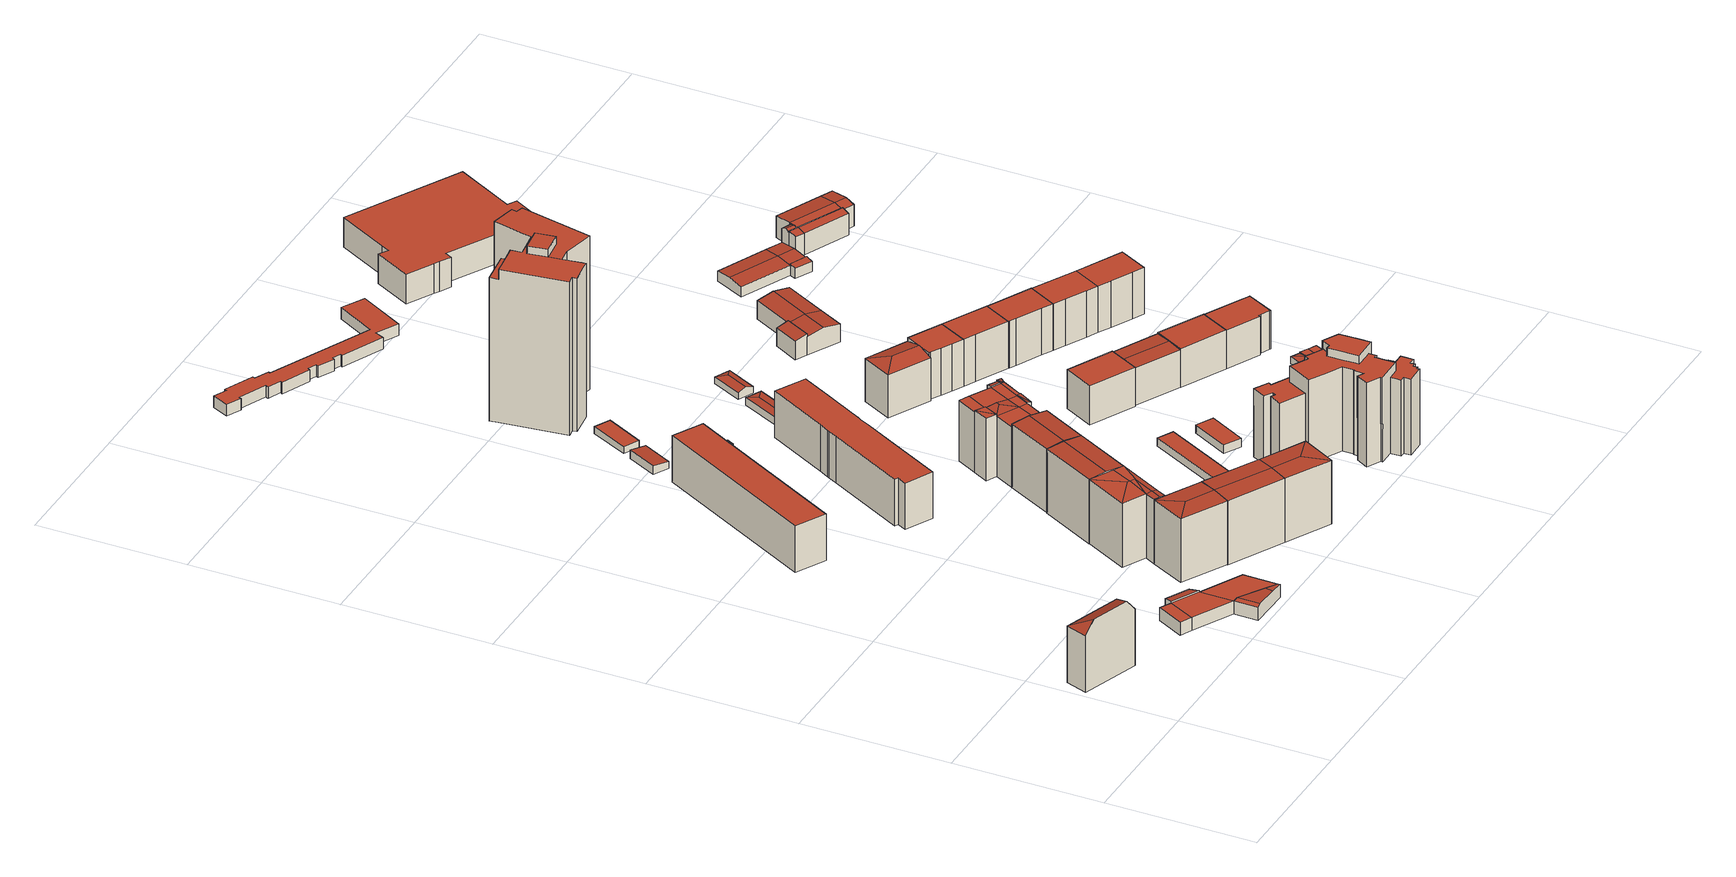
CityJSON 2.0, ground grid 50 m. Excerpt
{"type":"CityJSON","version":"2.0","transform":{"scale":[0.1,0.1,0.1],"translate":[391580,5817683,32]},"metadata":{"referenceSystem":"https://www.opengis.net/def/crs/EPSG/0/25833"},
"CityObjects":{
"building1":{"type":"Building","attributes":{"function":"1721","measuredHeight":23.74},"address":[{"locality":"Berlin","thoroughfareNumber":"76","thoroughfareName":"Lobeckstr."}],"geometry":[{"type":"MultiSurface","lod":"2","boundaries":[[[0,1,2]],[[3,4,5]],[[5,4,1,0]],[[6,0,2,7]],[[8,3,5,9]],[[7,2,1,4,3,8]],[[9,5,0,6]],[[8,9,6,7]]],"semantics":{"surfaces":[{"type":"RoofSurface"},{"type":"WallSurface"},{"type":"GroundSurface"}],"values":[0,0,0,1,1,1,1,2]}}]},
"building2":{"type":"Building","attributes":{"function":"1443","roofType":"1130","measuredHeight":5.29},"address":[{"locality":"Berlin","thoroughfareNumber":"84","thoroughfareName":"Gitschiner Str."}],"geometry":[{"type":"MultiSurface","lod":"2","boundaries":[[[10,11,12,13]],[[14,15,16,17]],[[18,17,19,20]],[[17,16,12,19]],[[16,21,13,12]],[[22,23,15,14]],[[24,25,18,20]],[[26,22,14,17]],[[27,28,29,30,11,10]],[[31,24,20,19]],[[32,33,13,21]],[[34,31,19,12]],[[35,36,33,34]],[[23,37,16,15]],[[33,27,10,13]],[[37,26,38,39]],[[25,38,17,18]],[[30,34,12,11]],[[39,32,21,16]],[[22,26,37,23]],[[27,33,36,28]],[[28,36,35,29]],[[38,31,34,39]],[[39,34,33,32]],[[29,35,34,30]],[[25,24,31,38]]],"semantics":{"surfaces":[{"type":"GroundSurface"},{"type":"WallSurface"},{"type":"RoofSurface"}],"values":[0,0,0,0,0,1,1,1,1,1,1,1,1,1,1,1,1,1,1,2,2,2,2,2,2,2]}}]},
"building3":{"type":"Building","attributes":{"function":"1231","measuredHeight":22.66},"address":[{"locality":"Berlin","thoroughfareNumber":"82","thoroughfareName":"Gitschiner Str."}],"geometry":[{"type":"MultiSurface","lod":"2","boundaries":[[[40,41,42,43]],[[44,45,46,47]],[[46,45,48]],[[47,46,48,49]],[[48,45,43,42]],[[44,47,49,41,40]],[[45,44,40,43]],[[49,48,42,41]]],"semantics":{"surfaces":[{"type":"GroundSurface"},{"type":"RoofSurface"},{"type":"WallSurface"}],"values":[0,1,1,1,2,2,2,2]}}]},
"building4":{"type":"Building","attributes":{"function":"1221","roofType":"1000","measuredHeight":17.61},"address":[{"locality":"Berlin","thoroughfareNumber":"70","thoroughfareName":"Lobeckstr."},{"locality":"Berlin","thoroughfareNumber":"67","thoroughfareName":"Lobeckstr."},{"locality":"Berlin","thoroughfareNumber":"68","thoroughfareName":"Lobeckstr."},{"locality":"Berlin","thoroughfareNumber":"69","thoroughfareName":"Lobeckstr."}],"geometry":[{"type":"MultiSurface","lod":"2","boundaries":[[[50,51,52,53]],[[53,52,54,55]],[[55,54,56,57]],[[57,56,51,50]],[[51,56,54,52]],[[57,50,53,55]]],"semantics":{"surfaces":[{"type":"WallSurface"},{"type":"GroundSurface"},{"type":"RoofSurface"}],"values":[0,0,0,0,1,2]}}]},
"building5":{"type":"Building","attributes":{"function":"1231","measuredHeight":22.56},"address":[{"locality":"Berlin","thoroughfareNumber":"5","thoroughfareName":"Lobeckstr."}],"geometry":[{"type":"MultiSurface","lod":"2","boundaries":[[[58,59,60,61]],[[62,63,58,64]],[[62,64,65,66]],[[63,67,59,58]],[[64,61,65]],[[58,61,64]],[[61,68,69,65]],[[65,69,70,66]],[[59,67,60]],[[71,72,73,74]],[[74,73,75,76]],[[73,72,77,78]],[[67,63,74,76]],[[60,67,76,75]],[[66,70,77,72]],[[62,66,72,71]],[[70,69,68,78,77]],[[68,61,73,78]],[[63,62,71,74]],[[61,60,75,73]]],"semantics":{"surfaces":[{"type":"RoofSurface"},{"type":"GroundSurface"},{"type":"WallSurface"}],"values":[0,0,0,0,0,0,0,0,0,1,1,1,2,2,2,2,2,2,2,2]}}]},
"building6":{"type":"Building","attributes":{"function":"1231","measuredHeight":22.67},"address":[{"locality":"Berlin","thoroughfareNumber":"81","thoroughfareName":"Gitschiner Str."}],"geometry":[{"type":"MultiSurface","lod":"2","boundaries":[[[49,79,80,47]],[[47,80,81,82]],[[83,84,85,86]],[[81,80,79,86,85]],[[82,81,85,84]],[[79,49,83,86]],[[49,47,82,84,83]]],"semantics":{"surfaces":[{"type":"RoofSurface"},{"type":"GroundSurface"},{"type":"WallSurface"}],"values":[0,0,1,2,2,2,2]}}]},
"building7":{"type":"Building","attributes":{"function":"1231","measuredHeight":22.68},"address":[{"locality":"Berlin","thoroughfareNumber":"6","thoroughfareName":"Lobeckstr."}],"geometry":[{"type":"MultiSurface","lod":"2","boundaries":[[[87,88,89,90,91]],[[92,93,94,95,96]],[[89,92,96,90]],[[94,87,91,95]],[[91,90,96,95]],[[88,93,92,89]],[[87,94,93,88]]],"semantics":{"surfaces":[{"type":"WallSurface"},{"type":"GroundSurface"},{"type":"RoofSurface"}],"values":[0,0,0,0,1,2,2]}}]},
"building8":{"type":"Building","attributes":{"function":"1231","measuredHeight":22.58},"address":[{"locality":"Berlin","thoroughfareNumber":"80","thoroughfareName":"Gitschiner Str."}],"geometry":[{"type":"MultiSurface","lod":"2","boundaries":[[[97,98,99]],[[79,98,97,80]],[[80,97,99,100]],[[99,98,101,102]],[[100,99,102,103]],[[79,80,100,103,86]],[[98,79,86,101]],[[86,103,102,101]]],"semantics":{"surfaces":[{"type":"RoofSurface"},{"type":"WallSurface"},{"type":"GroundSurface"}],"values":[0,0,0,1,1,1,1,2]}}]},
"building9":{"type":"Building","attributes":{"function":"2364","measuredHeight":3.05},"address":[{"locality":"Berlin","thoroughfareNumber":"64","thoroughfareName":"Lobeckstr."}],"geometry":[{"type":"MultiSurface","lod":"2","boundaries":[[[104,105,106,107]],[[108,109,106,105]],[[110,108,105,104]],[[111,110,104,107]],[[109,111,107,106]],[[110,111,109,108]]],"semantics":{"surfaces":[{"type":"GroundSurface"},{"type":"WallSurface"},{"type":"RoofSurface"}],"values":[0,1,1,1,1,2]}}]},
"building10":{"type":"Building","attributes":{"function":"1221","roofType":"1000","measuredHeight":16.36},"address":[{"locality":"Berlin","thoroughfareNumber":"65","thoroughfareName":"Lobeckstr."},{"locality":"Berlin","thoroughfareNumber":"66","thoroughfareName":"Lobeckstr."},{"locality":"Berlin","thoroughfareNumber":"74","thoroughfareName":"Lobeckstr."},{"locality":"Berlin","thoroughfareNumber":"75","thoroughfareName":"Lobeckstr."}],"geometry":[{"type":"MultiSurface","lod":"2","boundaries":[[[112,113,114,115,116,117,118,119,120,121,122,123,124,125,126,127]],[[128,129,130,131,132,133,134,135,136,137,138,139,140,141,142,143]],[[135,118,117,136]],[[131,122,121,132]],[[140,113,112,141]],[[142,127,126,143]],[[139,114,113,140]],[[132,121,120,133]],[[129,124,123,130]],[[130,123,122,131]],[[136,117,116,137]],[[138,115,114,139]],[[143,126,125,128]],[[133,120,119,134]],[[141,112,127,142]],[[137,116,115,138]],[[134,119,118,135]],[[128,125,124,129]]],"semantics":{"surfaces":[{"type":"GroundSurface"},{"type":"RoofSurface"},{"type":"WallSurface"}],"values":[0,1,2,2,2,2,2,2,2,2,2,2,2,2,2,2,2,2]}}]},
"building11":{"type":"Building","attributes":{"function":"1231","measuredHeight":23.93},"address":[{"locality":"Berlin","thoroughfareNumber":"7","thoroughfareName":"Lobeckstr."}],"geometry":[{"type":"MultiSurface","lod":"2","boundaries":[[[144,145,146,147]],[[148,149,144,147,150]],[[151,148,150,152]],[[145,153,151,152,146]],[[150,147,146,152]],[[149,153,145,144]],[[148,151,153,149]]],"semantics":{"surfaces":[{"type":"WallSurface"},{"type":"GroundSurface"},{"type":"RoofSurface"}],"values":[0,0,0,0,1,2,2]}}]},
"building12":{"type":"Building","attributes":{"function":"2619","measuredHeight":2.91},"address":[{"locality":"Berlin","thoroughfareNumber":"67","thoroughfareName":"Lobeckstr."}],"geometry":[{"type":"MultiSurface","lod":"2","boundaries":[[[154,155,156,157]],[[158,154,157,159]],[[160,158,159,161]],[[155,162,160,161,156]],[[156,161,159,157]],[[163,154,158]],[[162,163,158,160]],[[155,154,163,162]]],"semantics":{"surfaces":[{"type":"WallSurface"},{"type":"GroundSurface"},{"type":"RoofSurface"}],"values":[0,0,0,0,1,2,2,2]}}]},
"building13":{"type":"Building","attributes":{"function":"2364","roofType":"1000","measuredHeight":2.3},"address":[{"locality":"Berlin","thoroughfareNumber":"64","thoroughfareName":"Lobeckstr."}],"geometry":[{"type":"MultiSurface","lod":"2","boundaries":[[[164,165,166,167]],[[168,164,167,169]],[[170,165,164,168]],[[171,166,165,170]],[[169,167,166,171]],[[170,168,169,171]]],"semantics":{"surfaces":[{"type":"GroundSurface"},{"type":"WallSurface"},{"type":"RoofSurface"}],"values":[0,1,1,1,1,2]}}]},
"building14":{"type":"Building","attributes":{"function":"1231","roofType":"1130","measuredHeight":22.78},"address":[{"locality":"Berlin","thoroughfareNumber":"8","thoroughfareName":"Lobeckstr."}],"geometry":[{"type":"MultiSurface","lod":"2","boundaries":[[[172,173,174]],[[175,176,177]],[[178,176,175]],[[179,180,181]],[[182,183,184]],[[185,173,172]],[[186,181,187,188]],[[189,179,181,186]],[[190,180,179,189]],[[181,191,192,187]],[[193,186,188,194]],[[195,190,186,193]],[[196,197,190,195]],[[194,188,198,183]],[[180,199,191,181]],[[200,183,182]],[[201,202,200,203]],[[204,205,206,207]],[[207,206,208,209]],[[205,210,211,206]],[[212,213,204,214]],[[213,215,205,204]],[[216,217,218,210]],[[210,218,219,211]],[[220,221,216,215]],[[206,211,222,208]],[[207,223,214,204]],[[215,216,210,205]],[[221,224,217,216]],[[187,192,222,211]],[[182,184,224,221]],[[174,173,214,223]],[[197,196,212,214]],[[196,195,213,212]],[[173,185,190,197]],[[192,191,208,222]],[[191,199,209,208]],[[175,177,198,188]],[[199,180,207,209]],[[189,186,190]],[[185,172,180,190]],[[178,175,188,187]],[[172,174,223,207]],[[182,203,200]],[[177,176,219,218]],[[200,202,193,194]],[[184,183,217,224]],[[195,193,215,213]],[[183,198,218,217]],[[176,178,211,219]],[[200,194,183]],[[202,201,220,215]],[[201,203,221,220]]],"semantics":{"surfaces":[{"type":"RoofSurface"},{"type":"GroundSurface"},{"type":"WallSurface"}],"values":[0,0,0,0,0,0,0,0,0,0,0,0,0,0,0,0,0,1,1,1,1,1,1,1,1,1,1,1,1,2,2,2,2,2,2,2,2,2,2,2,2,2,2,2,2,2,2,2,2,2,2,2,2]}}]},
"building15":{"type":"Building","attributes":{"function":"2364","roofType":"1000","measuredHeight":2.68},"address":[{"locality":"Berlin","thoroughfareNumber":"80","thoroughfareName":"Gitschiner Str."}],"geometry":[{"type":"MultiSurface","lod":"2","boundaries":[[[225,226,227,228]],[[229,225,228,230]],[[226,231,232,227]],[[231,229,230,232]],[[227,232,230,228]],[[226,225,229,231]]],"semantics":{"surfaces":[{"type":"WallSurface"},{"type":"GroundSurface"},{"type":"RoofSurface"}],"values":[0,0,0,0,1,2]}}]},
"building16":{"type":"Building","attributes":{"function":"1301","roofType":"1000","measuredHeight":56.25},"address":[{"locality":"Berlin","thoroughfareNumber":"64","thoroughfareName":"Lobeckstr."}],"geometry":[{"type":"MultiSurface","lod":"2","boundaries":[[[233,234,235,236,237,238,239,240,241,242,243,244,245,246,247,248,249]],[[250,251,252,253]],[[254,255,256,257,258,259,260,261]],[[235,234,262,249,248,247,263,264,265,266,267,268,269,270,271,272]],[[273,274,275,276]],[[277,278,279,280,281,282]],[[283,284,265,264,263,273,285]],[[286,236,235,272,259,258]],[[273,263,247,287,274]],[[288,289,261,260,259,272,271,270,269,290,291]],[[292,293,294,245,244,243]],[[295,296,242,241,297,298]],[[299,300,268,267,301]],[[301,267,266,302,303]],[[304,305,280,279,256,306]],[[285,273,276,307]],[[287,247,246,245,294,293,308,309,275,274]],[[262,251,250,249]],[[242,296,295,292,243]],[[306,256,255,310]],[[240,281,280,305,304,311,298,297,241]],[[234,252,251,262]],[[276,275,309,307]],[[233,253,252,234]],[[312,313,303,302,266,265,284,283]],[[236,286,258,257,256,279,278,237]],[[278,277,282,281,240,239,238,237]],[[289,314,310,255,254,261]],[[291,290,269,268,300,299]],[[249,250,253,233]],[[311,304,306,310,314,289,288,291,299,301,303,313,312,283,285,307,309,308,293,292,295,298]]],"semantics":{"surfaces":[{"type":"RoofSurface"},{"type":"WallSurface"},{"type":"GroundSurface"}],"values":[0,0,0,0,0,0,1,1,1,1,1,1,1,1,1,1,1,1,1,1,1,1,1,1,1,1,1,1,1,1,2]}}]},
"building17":{"type":"Building","attributes":{"function":"2364","measuredHeight":2.85},"address":[{"locality":"Berlin","thoroughfareNumber":"64","thoroughfareName":"Lobeckstr."}],"geometry":[{"type":"MultiSurface","lod":"2","boundaries":[[[315,316,317,318,319]],[[320,315,319,321]],[[317,322,323,318]],[[322,320,321,323]],[[319,318,323,321]],[[316,324,322,317]],[[315,320,324,316]],[[324,320,322]]],"semantics":{"surfaces":[{"type":"WallSurface"},{"type":"GroundSurface"},{"type":"RoofSurface"}],"values":[0,0,0,0,1,2,2,2]}}]},
"building18":{"type":"Building","attributes":{"function":"2812","roofType":"1000","measuredHeight":3.99},"address":[{"locality":"Berlin","thoroughfareNumber":"63","thoroughfareName":"Lobeckstr."}],"geometry":[{"type":"MultiSurface","lod":"2","boundaries":[[[325,326,327,328,329,330,331,332,333,334,335,336,337,338,339,340,341,342,343,344,345,346,347,348,349,350,351,352]],[[353,354,355,356,357,358,359,360,361,362,363,364,365,366,367,368,369,370,371,372,373,374,375,376,377,378,379,380]],[[367,336,335,368]],[[376,327,326,377]],[[365,338,337,366]],[[378,325,352,379]],[[363,340,339,364]],[[353,350,349,354]],[[369,334,333,370]],[[357,346,345,358]],[[370,333,332,371]],[[364,339,338,365]],[[380,351,350,353]],[[361,342,341,362]],[[359,344,343,360]],[[371,332,331,372]],[[362,341,340,363]],[[368,335,334,369]],[[360,343,342,361]],[[374,329,328,375]],[[379,352,351,380]],[[377,326,325,378]],[[372,331,330,373]],[[375,328,327,376]],[[358,345,344,359]],[[366,337,336,367]],[[373,330,329,374]],[[354,349,348,355]],[[356,347,346,357]],[[355,348,347,356]]],"semantics":{"surfaces":[{"type":"GroundSurface"},{"type":"RoofSurface"},{"type":"WallSurface"}],"values":[0,1,2,2,2,2,2,2,2,2,2,2,2,2,2,2,2,2,2,2,2,2,2,2,2,2,2,2,2,2]}}]},
"building19":{"type":"Building","attributes":{"function":"2364","roofType":"1000","measuredHeight":2.89},"address":[{"locality":"Berlin","thoroughfareNumber":"80","thoroughfareName":"Gitschiner Str."}],"geometry":[{"type":"MultiSurface","lod":"2","boundaries":[[[381,382,383,384]],[[381,384,385,386]],[[382,381,386,387]],[[383,382,387,388]],[[384,383,388,385]],[[386,385,388,387]]],"semantics":{"surfaces":[{"type":"RoofSurface"},{"type":"WallSurface"},{"type":"GroundSurface"}],"values":[0,1,1,1,1,2]}}]},
"building20":{"type":"Building","attributes":{"function":"1231","roofType":"1000","measuredHeight":32.11},"address":[{"locality":"Berlin","thoroughfareNumber":"78","thoroughfareName":"Gitschiner Str."}],"geometry":[{"type":"MultiSurface","lod":"2","boundaries":[[[389,390,391,392]],[[393,394,395,396]],[[397,398,399,400]],[[401,402,403,404]],[[405,406,407,408,409,410,411,412,413,414]],[[415,416,417,418]],[[419,420,421,422,423]],[[424,425,426,427]],[[428,429,394,393]],[[430,431,432,433,434]],[[435,436,437,438,439]],[[440,441,442,443,444,445,446]],[[447,448,429,428]],[[449,450,451,452,453,454]],[[455,456,457,458,459]],[[453,452,451,460,461,462,463,464]],[[465,466,467,468,469,397,400,470]],[[471,461,460,465,470]],[[472,473,474,475,476]],[[477,478,479,480]],[[481,482,392,391,483,484,485]],[[476,475,420,419]],[[422,421,486,436,435,487,423]],[[469,468,467,488,482,481]],[[401,427,426,489,402]],[[440,446,490,491]],[[492,493,494,495,496,497,498,499]],[[398,480,479,399]],[[500,501,430,434,502,503]],[[411,410,409,456,455]],[[504,407,406,505,390,389,506]],[[415,464,463,507,508,416]],[[509,510,511,485,484,483]],[[459,458,457,495,494,512,513,514]],[[515,516,443,442]],[[492,404,403,517,493]],[[513,518,519,520,514]],[[438,437,449,454,439]],[[433,432,521,522]],[[523,524,516,515]],[[499,498,497,474,473,472]],[[525,405,414,413,412,526,527,528,511,510,509]],[[520,519,500,503]],[[491,490,478,477]],[[418,417,524,523]],[[396,395,425,424]],[[522,521,448,447]],[[446,445,444,443,516,524,417,416,508,507,463,462,461,471,470,400,399,479,478,490]],[[504,506,389,392,482,488,467,466,465,460,451,450,449,437,436,486,421,420,475,474,497,496,495,457,456,409,408,407]],[[517,403,402,489,426,425,395,394,429,448,521,432,431,430,501,500,519,518,513,512,494,493]],[[505,406,405,525,509,483,391,390]],[[439,454,453,464,415,418,523,515,442,441,440,491,477,480,398,397,469,481,485,511,528,527,526,412,411,455,459,514,520,503,502,434,433,522,447,428,393,396,424,427,401,404,492,499,472,476,419,423,487,435]]],"semantics":{"surfaces":[{"type":"WallSurface"},{"type":"RoofSurface"},{"type":"GroundSurface"}],"values":[0,0,0,0,0,0,0,0,0,0,0,0,0,0,0,0,0,0,0,0,0,0,0,0,0,0,0,0,0,0,0,0,0,0,0,0,0,0,0,0,0,0,0,0,0,0,0,1,1,1,1,2]}}]},
"building21":{"type":"Building","attributes":{"function":"2364","measuredHeight":3.24},"address":[{"locality":"Berlin","thoroughfareNumber":"64","thoroughfareName":"Lobeckstr."}],"geometry":[{"type":"MultiSurface","lod":"2","boundaries":[[[529,530,531,532]],[[533,534,531,530]],[[534,535,532,531]],[[536,537,533,530,529]],[[535,536,529,532]],[[537,538,534,533]],[[536,535,538,537]],[[538,535,534]]],"semantics":{"surfaces":[{"type":"GroundSurface"},{"type":"WallSurface"},{"type":"RoofSurface"}],"values":[0,1,1,1,1,2,2,2]}}]},
"building22":{"type":"Building","attributes":{"function":"1231","measuredHeight":16.56},"address":[{"locality":"Berlin","thoroughfareNumber":"10","thoroughfareName":"Lobeckstr."}],"geometry":[{"type":"MultiSurface","lod":"2","boundaries":[[[539,540,541,542]],[[542,541,543,544]],[[541,540,543]],[[545,546,547,548]],[[543,540,548,547]],[[539,542,544,546,545]],[[540,539,545,548]],[[544,543,547,546]]],"semantics":{"surfaces":[{"type":"RoofSurface"},{"type":"GroundSurface"},{"type":"WallSurface"}],"values":[0,0,0,1,2,2,2,2]}}]},
"building23":{"type":"Building","attributes":{"function":"1231","roofType":"1000","measuredHeight":13.69},"address":[{"locality":"Berlin","thoroughfareNumber":"16","thoroughfareName":"Moritzstr."}],"geometry":[{"type":"MultiSurface","lod":"2","boundaries":[[[549,550,551,552]],[[553,552,551,554]],[[554,551,550,555]],[[556,549,552,553]],[[555,550,549,556]],[[555,556,553,554]]],"semantics":{"surfaces":[{"type":"GroundSurface"},{"type":"WallSurface"},{"type":"RoofSurface"}],"values":[0,1,1,1,1,2]}}]},
"building24":{"type":"Building","attributes":{"function":"1231","roofType":"1000","measuredHeight":16.3},"address":[{"locality":"Berlin","thoroughfareNumber":"11","thoroughfareName":"Moritzstr."}],"geometry":[{"type":"MultiSurface","lod":"2","boundaries":[[[557,558,559,560]],[[561,562,558,557]],[[563,564,565,566]],[[567,568,562,561]],[[569,570,564,563]],[[571,572,570,569]],[[566,565,568,567]],[[560,559,572,571]],[[572,559,558,562,568,565,564,570]],[[566,567,561,557,560,571,569,563]]],"semantics":{"surfaces":[{"type":"WallSurface"},{"type":"GroundSurface"},{"type":"RoofSurface"}],"values":[0,0,0,0,0,0,0,0,1,2]}}]},
"building25":{"type":"Building","attributes":{"function":"1231","measuredHeight":13.65},"address":[{"locality":"Berlin","thoroughfareNumber":"17","thoroughfareName":"Moritzstr."}],"geometry":[{"type":"MultiSurface","lod":"2","boundaries":[[[573,574,575,576,577]],[[575,578,579,576]],[[578,580,581,582,579]],[[581,573,577,582]],[[574,580,578,575]],[[573,581,580,574]],[[577,576,579,582]]],"semantics":{"surfaces":[{"type":"WallSurface"},{"type":"RoofSurface"},{"type":"GroundSurface"}],"values":[0,0,0,0,1,1,2]}}]},
"building26":{"type":"Building","attributes":{"function":"1231","roofType":"1000","measuredHeight":16.41},"address":[{"locality":"Berlin","thoroughfareNumber":"10","thoroughfareName":"Moritzstr."}],"geometry":[{"type":"MultiSurface","lod":"2","boundaries":[[[583,584,557,561,585]],[[558,586,587,588,562]],[[583,587,586,584]],[[557,558,562,561]],[[585,588,587,583]],[[561,562,588,585]],[[584,586,558,557]]],"semantics":{"surfaces":[{"type":"RoofSurface"},{"type":"GroundSurface"},{"type":"WallSurface"}],"values":[0,1,2,2,2,2,2]}}]},
"building27":{"type":"Building","attributes":{"function":"1231","roofType":"1000","measuredHeight":13.41},"address":[{"locality":"Berlin","thoroughfareNumber":"18","thoroughfareName":"Moritzstr."}],"geometry":[{"type":"MultiSurface","lod":"2","boundaries":[[[589,590,591,592]],[[593,594,595,596]],[[596,595,590,589]],[[592,591,594,593]],[[593,596,589,592]],[[595,594,591,590]]],"semantics":{"surfaces":[{"type":"WallSurface"},{"type":"RoofSurface"},{"type":"GroundSurface"}],"values":[0,0,0,0,1,2]}}]},
"building28":{"type":"Building","attributes":{"function":"1165","measuredHeight":7.4},"address":[{"locality":"Berlin","thoroughfareNumber":"11","thoroughfareName":"Lobeckstr."}],"geometry":[{"type":"MultiSurface","lod":"2","boundaries":[[[597,598,599,600,601]],[[602,603,604,605,606]],[[607,597,601,608]],[[604,607,608,605]],[[609,610,599,611]],[[611,602,606,612]],[[613,609,612,614]],[[615,613,614,616]],[[610,615,616,600]],[[602,611,617,603]],[[603,617,607,604]],[[617,598,597,607]],[[615,610,609,613]],[[611,599,598,617]],[[616,614,612,600]],[[612,608,601,600]],[[606,605,608,612]]],"semantics":{"surfaces":[{"type":"WallSurface"},{"type":"RoofSurface"},{"type":"GroundSurface"}],"values":[0,0,0,0,0,0,0,0,0,1,1,1,1,1,2,2,2]}}]},
"building29":{"type":"Building","attributes":{"function":"1231","roofType":"1000","measuredHeight":16.46},"address":[{"locality":"Berlin","thoroughfareNumber":"9","thoroughfareName":"Moritzstr."}],"geometry":[{"type":"MultiSurface","lod":"2","boundaries":[[[618,619,620,621,622,623,624,625,626]],[[627,620,619,628]],[[629,621,620,627]],[[630,622,621,629]],[[631,624,623,632]],[[633,625,624,631]],[[583,626,625,633]],[[632,623,622,630]],[[628,619,618,584]],[[584,618,626,583]],[[631,632,630,629,627,628,584,583,633]]],"semantics":{"surfaces":[{"type":"GroundSurface"},{"type":"WallSurface"},{"type":"RoofSurface"}],"values":[0,1,1,1,1,1,1,1,1,1,2]}}]},
"building30":{"type":"Building","attributes":{"function":"2366","measuredHeight":2.8},"address":[{"locality":"Berlin","thoroughfareNumber":"20","thoroughfareName":"Moritzstr."}],"geometry":[{"type":"MultiSurface","lod":"2","boundaries":[[[634,635,636,637]],[[635,638,639,636]],[[640,641,634,637,642]],[[638,640,642,639]],[[641,643,635,634]],[[640,638,643,641]],[[643,638,635]],[[642,637,636,639]]],"semantics":{"surfaces":[{"type":"WallSurface"},{"type":"RoofSurface"},{"type":"GroundSurface"}],"values":[0,0,0,0,1,1,1,2]}}]},
"building31":{"type":"Building","attributes":{"function":"2366","roofType":"1000","measuredHeight":2.46},"address":[{"locality":"Berlin","thoroughfareNumber":"20","thoroughfareName":"Moritzstr."}],"geometry":[{"type":"MultiSurface","lod":"2","boundaries":[[[644,645,646,647]],[[642,648,649,637]],[[644,648,642,645]],[[645,642,637,646]],[[646,637,649,647]],[[647,649,648,644]]],"semantics":{"surfaces":[{"type":"RoofSurface"},{"type":"GroundSurface"},{"type":"WallSurface"}],"values":[0,1,2,2,2,2]}}]},
"building32":{"type":"Building","attributes":{"function":"2366","roofType":"1000","measuredHeight":2.47},"address":[{"locality":"Berlin","thoroughfareNumber":"20","thoroughfareName":"Moritzstr."}],"geometry":[{"type":"MultiSurface","lod":"2","boundaries":[[[648,650,651,652,649]],[[653,654,644,647,655]],[[647,649,652,655]],[[644,648,649,647]],[[653,651,650,654]],[[655,652,651,653]],[[654,650,648,644]]],"semantics":{"surfaces":[{"type":"GroundSurface"},{"type":"RoofSurface"},{"type":"WallSurface"}],"values":[0,1,2,2,2,2,2]}}]},
"building33":{"type":"Building","attributes":{"function":"1231","roofType":"1000","measuredHeight":13.92},"address":[{"locality":"Berlin","thoroughfareNumber":"19","thoroughfareName":"Moritzstr."}],"geometry":[{"type":"MultiSurface","lod":"2","boundaries":[[[594,656,657,658,659,660,661,662,663,591]],[[664,658,657,665]],[[666,656,594,667]],[[668,591,663,669]],[[670,661,660,671]],[[669,663,662,672]],[[667,594,591,668]],[[671,660,659,673]],[[673,659,658,664]],[[672,662,661,670]],[[665,657,656,666]],[[672,670,671,673,664,665,666,667,668,669]]],"semantics":{"surfaces":[{"type":"GroundSurface"},{"type":"WallSurface"},{"type":"RoofSurface"}],"values":[0,1,1,1,1,1,1,1,1,1,1,2]}}]},
"building34":{"type":"Building","attributes":{"function":"1231","roofType":"1000","measuredHeight":16.4},"address":[{"locality":"Berlin","thoroughfareNumber":"8","thoroughfareName":"Moritzstr."}],"geometry":[{"type":"MultiSurface","lod":"2","boundaries":[[[674,675,676,677,678,679]],[[677,621,622,678]],[[679,680,681,674]],[[676,682,621,677]],[[674,681,683,675]],[[675,683,682,676]],[[678,622,680,679]],[[621,682,683,681,680,622]]],"semantics":{"surfaces":[{"type":"RoofSurface"},{"type":"WallSurface"},{"type":"GroundSurface"}],"values":[0,1,1,1,1,1,1,2]}}]},
"building35":{"type":"Building","attributes":{"function":"1231","roofType":"1000","measuredHeight":16.86},"address":[{"locality":"Berlin","thoroughfareNumber":"7","thoroughfareName":"Moritzstr."}],"geometry":[{"type":"MultiSurface","lod":"2","boundaries":[[[682,684,685,686,687,683]],[[688,689,690,676,675,691]],[[691,687,686,688]],[[675,683,687,691]],[[689,685,684,690]],[[676,682,683,675]],[[690,684,682,676]],[[688,686,685,689]]],"semantics":{"surfaces":[{"type":"GroundSurface"},{"type":"RoofSurface"},{"type":"WallSurface"}],"values":[0,1,2,2,2,2,2,2]}}]},
"building36":{"type":"Building","attributes":{"function":"2811","roofType":"1000","measuredHeight":12.2},"address":[{"locality":"Berlin","thoroughfareNumber":"62","thoroughfareName":"Lobeckstr."}],"geometry":[{"type":"MultiSurface","lod":"2","boundaries":[[[692,693,694,695,696,697,698,699,700,701,702,703,704,705,706,707,708,709]],[[710,711,712,713,714,715,716,717,718,719,720,721,722,723,724,725,726,727]],[[701,716,715,702]],[[698,719,718,699]],[[696,721,720,697]],[[697,720,719,698]],[[704,713,712,705]],[[693,724,723,694]],[[708,727,726,709]],[[692,725,724,693]],[[705,712,711,706]],[[699,718,717,700]],[[703,714,713,704]],[[700,717,716,701]],[[695,722,721,696]],[[706,711,710,707]],[[707,710,727,708]],[[694,723,722,695]],[[702,715,714,703]],[[709,726,725,692]]],"semantics":{"surfaces":[{"type":"RoofSurface"},{"type":"GroundSurface"},{"type":"WallSurface"}],"values":[0,1,2,2,2,2,2,2,2,2,2,2,2,2,2,2,2,2,2,2]}}]},
"building37":{"type":"Building","attributes":{"function":"1165","measuredHeight":4.03},"address":[{"locality":"Berlin","thoroughfareNumber":"47","thoroughfareName":"Wassertorstr."}],"geometry":[{"type":"MultiSurface","lod":"2","boundaries":[[[728,729,730,731]],[[731,730,732,733]],[[730,734,735,732]],[[729,736,734,730]],[[737,738,739,740]],[[729,728,741,742]],[[740,739,742,743]],[[738,737,744,745]],[[728,731,733,746,741]],[[735,734,736,745,747]],[[739,738,736,729]],[[733,732,748,746]],[[732,735,747,748]],[[737,740,743,744]],[[744,743,742,745]],[[741,746,748,742]],[[742,748,747,745]]],"semantics":{"surfaces":[{"type":"RoofSurface"},{"type":"WallSurface"},{"type":"GroundSurface"}],"values":[0,0,0,0,0,1,1,1,1,1,1,1,1,1,2,2,2]}}]},
"building38":{"type":"Building","attributes":{"function":"1165","measuredHeight":8.51},"address":[{"locality":"Berlin","thoroughfareNumber":"48","thoroughfareName":"Wassertorstr."}],"geometry":[{"type":"MultiSurface","lod":"2","boundaries":[[[749,750,751]],[[752,753,754,755]],[[756,757,758,759]],[[760,761,762,763]],[[749,760,763,764]],[[761,752,755,762]],[[765,756,766,767]],[[753,768,769,754]],[[770,758,751]],[[771,765,767,772]],[[768,773,774,769]],[[775,771,772,776]],[[757,777,773,758]],[[777,775,776,774]],[[778,750,764,779]],[[759,780,778,779,766]],[[771,757,756,765]],[[761,781,753,752]],[[760,749,781,761]],[[773,781,749,758]],[[768,753,781,773]],[[780,770,750,778]],[[775,777,757,771]],[[759,758,770,780]],[[766,779,764,782]],[[774,782,764,783]],[[776,772,782,774]],[[762,755,754,783]],[[763,762,783,764]],[[769,774,783,754]],[[772,767,766,782]]],"semantics":{"surfaces":[{"type":"WallSurface"},{"type":"RoofSurface"},{"type":"GroundSurface"}],"values":[0,0,0,0,0,0,0,0,0,0,0,0,0,0,0,0,1,1,1,1,1,1,1,1,2,2,2,2,2,2,2]}}]}
},
"vertices":[
[222,309,221],[166,248,262],[198,237,221],[1,303,221],[33,292,262],[25,375,221],[222,309,24],[198,237,24],[1,303,24],[25,375,24],
[719,14,25],[576,17,25],[577,98,25],[719,23,25],[501,285,25],[579,244,25],[578,211,25],[488,259,25],[450,279,25],[441,170,25],[403,189,25],[720,137,25],[501,285,70],[579,244,70],[403,189,70],[450,279,70],[488,259,75],[719,14,70],[674,15,73],[589,17,78],[576,17,70],[441,170,70],[720,137,70],[719,23,70],[577,98,70],[589,92,78],[679,44,73],[578,211,75],[488,259,70],[578,211,70],
[869,345,29],[808,230,29],[658,311,29],[718,426,29],[869,345,251],[718,426,251],[745,338,255],[839,288,255],[658,311,251],[808,230,251],
[505,1901,190],[505,1901,28],[214,1357,28],[214,1357,190],[313,1304,28],[313,1304,190],[604,1848,28],[604,1848,190],
[775,534,255],[769,537,255],[659,503,252],[737,461,252],[847,589,252],[814,606,252],[792,525,255],[754,452,255],[770,443,252],[735,648,252],[719,426,252],[735,417,255],[752,408,252],[847,589,28],[770,443,28],[737,461,28],[814,606,28],[659,503,28],[735,648,28],[752,408,28],[719,426,28],
[992,132,251],[1023,189,255],[1055,246,251],[870,345,251],[808,230,28],[870,345,28],[1055,246,28],[992,132,28],
[834,834,251],[889,805,255],[945,775,251],[945,775,27],[834,834,27],[847,589,251],[791,619,255],[735,648,251],[735,648,27],[847,589,27],
[1116,139,255],[1143,52,251],[1204,166,251],[1054,246,251],[1143,52,28],[1204,166,28],[1054,246,28],
[618,2042,28],[568,1943,28],[516,1969,28],[566,2068,28],[568,1943,52],[516,1969,59],[618,2042,52],[566,2068,59],
[585,1200,28],[573,1206,28],[710,1463,28],[727,1495,28],[732,1504,28],[749,1535,28],[856,1736,28],[956,1683,28],[900,1577,28],[849,1482,28],[832,1450,28],[827,1441,28],[810,1408,28],[762,1319,28],[658,1122,28],[568,1168,28],[762,1319,190],[810,1408,190],[827,1441,190],[832,1450,190],[849,1482,190],[900,1577,190],[956,1683,190],[856,1736,190],[749,1535,190],[732,1504,190],[727,1495,190],[710,1463,190],[573,1206,190],[585,1200,190],[568,1168,190],[658,1122,190],
[1025,927,250],[945,775,250],[945,775,28],[1025,927,28],[914,987,250],[970,957,256],[914,987,28],[834,834,250],[834,834,28],[889,805,256],
[749,1838,53],[735,1813,53],[735,1813,28],[749,1838,28],[708,1861,53],[708,1861,28],[695,1835,53],[695,1835,28],[715,1824,56],[718,1829,56],
[642,2222,30],[694,2196,30],[630,2070,30],[579,2096,30],[642,2222,54],[579,2096,54],[694,2196,54],[630,2070,54],
[955,1057,239],[947,1125,239],[922,1075,239],[1080,1051,239],[1067,998,235],[1092,1044,239],[1055,1005,239],[1010,1075,239],[955,1057,235],[1029,1019,235],[1126,1139,239],[1131,1118,235],[1139,1132,239],[980,1106,239],[1052,1066,235],[1055,1005,235],[1080,1051,235],[1016,1086,239],[980,1106,235],[993,945,235],[1016,933,235],[1088,1140,235],[1119,1124,235],[1017,1177,235],[984,1194,235],[947,1125,235],[1092,1044,235],[917,984,235],[1119,1124,239],[1095,1155,235],[1088,1140,239],[1126,1139,235],[980,1106,23],[1052,1066,23],[1029,1019,23],[955,1057,23],[993,945,23],[917,984,23],[1080,1051,23],[1055,1005,23],[984,1194,23],[1017,1177,23],[947,1125,23],[1088,1140,23],[1119,1124,23],[1131,1118,23],[1092,1044,23],[1067,998,23],[1095,1155,23],[1126,1139,23],[1016,933,23],[921,1075,23],[1139,1132,23],
[1166,299,56],[1115,327,56],[1115,327,28],[1166,299,28],[1358,674,56],[1358,674,28],[1307,702,56],[1307,702,28],
[719,2480,542],[793,2490,542],[791,2506,542],[719,2496,542],[715,2532,542],[689,2528,542],[630,2520,542],[605,2517,542],[634,2298,542],[659,2302,542],[661,2288,542],[721,2296,542],[746,2299,542],[744,2313,542],[736,2372,542],[734,2372,542],[728,2415,542],[728,2415,569],[802,2425,569],[793,2490,569],[719,2480,569],[784,2571,62],[716,2586,62],[711,2561,62],[715,2532,62],[719,2496,62],[806,2508,62],[814,2545,62],[818,2564,62],[802,2425,542],[778,2378,542],[861,2361,542],[886,2355,542],[938,2602,542],[914,2608,542],[917,2626,542],[835,2643,542],[831,2625,542],[815,2548,542],[806,2508,542],[778,2378,62],[736,2372,62],[740,2343,62],[782,2348,62],[712,2531,507],[715,2532,507],[711,2561,507],[601,2546,507],[605,2517,507],[689,2528,507],[886,2355,7],[886,2355,62],[778,2378,7],[719,2496,507],[736,2372,507],[831,2625,7],[818,2564,7],[835,2643,62],[835,2643,7],[661,2288,7],[746,2299,7],[746,2299,62],[659,2302,7],[659,2302,62],[634,2298,62],[634,2298,7],[917,2626,7],[917,2626,62],[914,2608,7],[938,2602,62],[938,2602,7],[601,2546,7],[601,2546,62],[711,2561,7],[782,2348,7],[744,2313,7],[740,2343,7],[716,2586,7],[605,2517,7],[894,2394,7],[906,2449,7],[784,2571,7],
[970,1739,54],[944,1752,57],[919,1765,54],[919,1765,28],[970,1739,28],[1032,1865,54],[1032,1865,28],[980,1891,54],[980,1891,28],[993,1852,57],
[283,3294,29],[327,3273,29],[330,3281,29],[428,3236,29],[424,3228,29],[472,3206,29],[468,3200,29],[813,3038,29],[885,3169,29],[960,3127,29],[876,2976,29],[803,3015,29],[789,2985,29],[647,3050,29],[651,3057,29],[623,3069,29],[619,3062,29],[565,3088,29],[568,3096,29],[539,3109,29],[535,3102,29],[438,3144,29],[442,3151,29],[397,3171,29],[401,3180,29],[308,3223,29],[305,3215,29],[257,3238,29],[308,3223,69],[401,3180,69],[397,3171,69],[442,3151,69],[438,3144,69],[535,3102,69],[539,3109,69],[568,3096,69],[565,3088,69],[619,3062,69],[623,3069,69],[651,3057,69],[647,3050,69],[789,2985,69],[803,3015,69],[876,2976,69],[960,3127,69],[885,3169,69],[813,3038,69],[468,3200,69],[472,3206,69],[424,3228,69],[428,3236,69],[330,3281,69],[327,3273,69],[283,3294,69],[257,3238,69],[305,3215,69],
[1475,600,57],[1419,630,57],[1355,507,57],[1410,477,57],[1410,477,28],[1475,600,28],[1419,630,28],[1355,507,28],
[1559,269,317],[1559,269,345],[1575,269,345],[1575,269,317],[1662,22,24],[1662,22,288],[1655,22,288],[1655,21,24],[1526,319,24],[1478,345,24],[1478,345,262],[1526,319,262],[1592,34,24],[1592,34,288],[1575,34,288],[1575,34,24],[1646,166,345],[1561,164,345],[1561,164,317],[1570,164,317],[1626,165,317],[1626,165,262],[1626,165,24],[1646,166,24],[1646,166,262],[1646,166,317],[1343,318,24],[1343,318,262],[1365,359,262],[1365,359,24],[1500,140,24],[1500,141,317],[1521,129,317],[1521,129,288],[1521,129,24],[1655,11,24],[1655,11,288],[1593,9,288],[1593,9,24],[1662,36,24],[1662,36,288],[1695,94,288],[1695,73,288],[1696,51,288],[1696,51,24],[1695,94,24],[1521,163,24],[1521,163,317],[1526,163,317],[1526,163,262],[1526,163,24],[1382,423,24],[1376,412,24],[1357,378,24],[1357,378,262],[1370,402,262],[1376,412,262],[1382,423,262],[1674,36,24],[1674,36,288],[1525,202,317],[1477,227,317],[1417,259,317],[1417,259,262],[1417,259,24],[1525,202,24],[1627,139,24],[1627,139,317],[1615,139,317],[1615,139,288],[1615,139,24],[1462,344,317],[1462,344,262],[1453,327,262],[1425,275,262],[1425,275,24],[1522,312,317],[1523,314,317],[1530,327,317],[1530,327,262],[1530,327,24],[1522,312,262],[1474,338,262],[1522,75,24],[1522,76,288],[1522,76,317],[1478,99,317],[1478,99,24],[1424,386,24],[1424,386,262],[1483,355,262],[1483,355,24],[1589,296,24],[1589,296,317],[1591,299,345],[1591,299,317],[1591,299,24],[1521,137,317],[1521,137,24],[1558,312,317],[1592,20,288],[1430,397,262],[1430,397,24],[1575,70,24],[1575,70,288],[1616,71,288],[1616,71,317],[1528,70,317],[1522,70,317],[1522,70,288],[1522,69,24],[1661,93,288],[1673,93,288],[1673,93,24],[1661,93,24],[1561,182,317],[1560,241,345],[1560,212,317],[1367,305,262],[1358,310,262],[1644,271,345],[1644,271,317],[1644,271,24],[1616,92,288],[1615,117,288],[1615,117,24],[1386,362,24],[1386,362,262],[1575,49,288],[1653,118,288],[1660,118,288],[1660,118,24],[1673,51,288],[1673,51,24],[1380,351,24],[1380,351,262],[1645,203,345],[1645,203,24],[1644,224,24],[1644,266,24],
[1048,1899,28],[997,1924,28],[1047,2025,28],[1098,2000,28],[997,1924,51],[1047,2025,51],[1098,2000,51],[1048,1899,51],[1023,1911,60],[1060,1987,60],
[1290,1510,179],[1150,1582,179],[1175,1505,194],[1263,1460,194],[1098,1481,179],[1237,1409,179],[1290,1510,28],[1237,1409,28],[1098,1481,28],[1150,1582,28],
[1377,1031,27],[1526,955,27],[1475,855,27],[1325,931,27],[1325,931,163],[1475,855,163],[1526,955,163],[1377,1031,163],
[1400,1452,192],[1400,1452,28],[1289,1510,28],[1289,1510,192],[1351,1357,192],[1351,1357,28],[1247,1414,192],[1247,1414,28],[1278,1397,28],[1278,1397,192],[1314,1377,192],[1314,1377,28],[1241,1417,192],[1241,1417,28],[1257,1447,192],[1257,1447,28],
[1475,855,161],[1500,905,164],[1526,954,161],[1526,954,30],[1475,855,30],[1674,879,161],[1674,879,30],[1649,829,164],[1623,780,161],[1623,780,30],
[1497,1282,192],[1546,1376,192],[1391,1337,192],[1546,1376,28],[1497,1282,28],[1391,1337,28],
[1624,779,164],[1624,779,29],[1775,703,29],[1775,703,164],[1825,801,164],[1825,801,29],[1674,879,29],[1674,879,164],
[1412,1791,92],[1359,1819,102],[1306,1847,92],[1306,1847,28],[1412,1791,28],[1421,2067,92],[1474,2040,102],[1528,2013,92],[1528,2013,28],[1421,2067,28],[1455,1874,92],[1455,1874,28],[1349,1930,102],[1306,1847,102],[1349,1930,92],[1349,1930,28],[1311,1950,92],[1311,1950,28],[1267,1868,92],[1267,1868,28],[1402,1902,102],
[1546,1376,29],[1551,1374,29],[1572,1363,29],[1693,1301,29],[1643,1206,29],[1605,1226,29],[1523,1268,29],[1502,1279,29],[1497,1282,29],[1572,1363,192],[1551,1374,192],[1693,1301,192],[1643,1206,192],[1523,1269,192],[1605,1226,192],[1502,1279,192],
[1888,476,52],[1858,492,52],[1858,492,29],[1888,476,29],[1885,546,52],[1885,546,29],[1915,531,52],[1901,504,58],[1915,531,29],[1899,505,58],
[1943,516,55],[1915,531,55],[1888,476,55],[1914,462,55],[1943,516,29],[1914,462,29],
[1969,502,29],[1943,448,29],[1920,460,29],[1943,448,55],[1969,502,55],[1920,460,55],
[1943,741,29],[1969,727,29],[1976,724,29],[1930,633,29],[1926,635,29],[1899,649,29],[1891,653,29],[1888,646,29],[1976,724,163],[1969,727,163],[1943,741,163],[1825,801,163],[1775,703,163],[1888,646,163],[1899,649,163],[1926,635,163],[1891,653,163],[1930,633,163],
[1751,1150,191],[1789,1130,191],[1838,1224,191],[1693,1301,191],[1643,1206,191],[1684,1185,191],[1684,1185,29],[1751,1150,29],[1838,1224,29],[1789,1130,29],
[1989,1147,29],[1940,1052,29],[1901,1072,29],[1832,1108,29],[1901,1072,191],[1940,1052,191],[1989,1147,191],[1832,1108,191],
[1158,2979,125],[1195,2959,125],[1207,2982,125],[1360,2897,125],[1349,2876,125],[1386,2856,125],[1403,2846,125],[1493,2798,125],[1558,2920,125],[1528,2937,125],[1544,2967,125],[1633,3134,125],[1254,3339,125],[1165,3172,125],[1149,3141,125],[1117,3160,125],[1052,3036,125],[1140,2989,125],[1117,3160,22],[1149,3141,22],[1165,3172,22],[1254,3339,22],[1633,3134,22],[1544,2967,22],[1528,2937,22],[1558,2920,22],[1493,2798,22],[1403,2846,22],[1386,2856,22],[1349,2876,22],[1360,2897,22],[1207,2982,22],[1195,2959,22],[1158,2979,22],[1140,2989,22],[1052,3036,22],
[1511,2162,62],[1680,2085,62],[1703,2136,67],[1534,2212,67],[1727,2187,62],[1558,2263,62],[1761,2110,67],[1784,2161,62],[1738,2059,62],[1727,2035,62],[1738,2059,67],[1680,2085,67],[1670,2063,62],[1511,2162,27],[1680,2085,27],[1670,2063,27],[1727,2035,27],[1738,2059,27],[1558,2263,27],[1784,2161,27],[1727,2187,27],
[1826,2156,109],[1826,2156,101],[1822,2145,107],[2048,2125,101],[2022,2067,109],[2022,2067,26],[2048,2125,26],[1783,2137,109],[1812,2123,109],[1812,2123,101],[1783,2137,101],[1852,2214,101],[2008,2143,101],[2008,2143,26],[1852,2214,26],[1826,2156,26],[1772,2111,101],[1783,2137,26],[1772,2111,26],[2007,2034,101],[2007,2034,26],[1819,2139,109],[1801,2097,101],[1801,2097,26],[1967,2052,101],[1967,2052,26],[1956,2027,101],[1956,2027,26],[1967,2052,109],[1797,2169,101],[1797,2169,26],[1790,2153,109],[1982,2085,109],[1812,2123,26],[1982,2085,26]
]}
